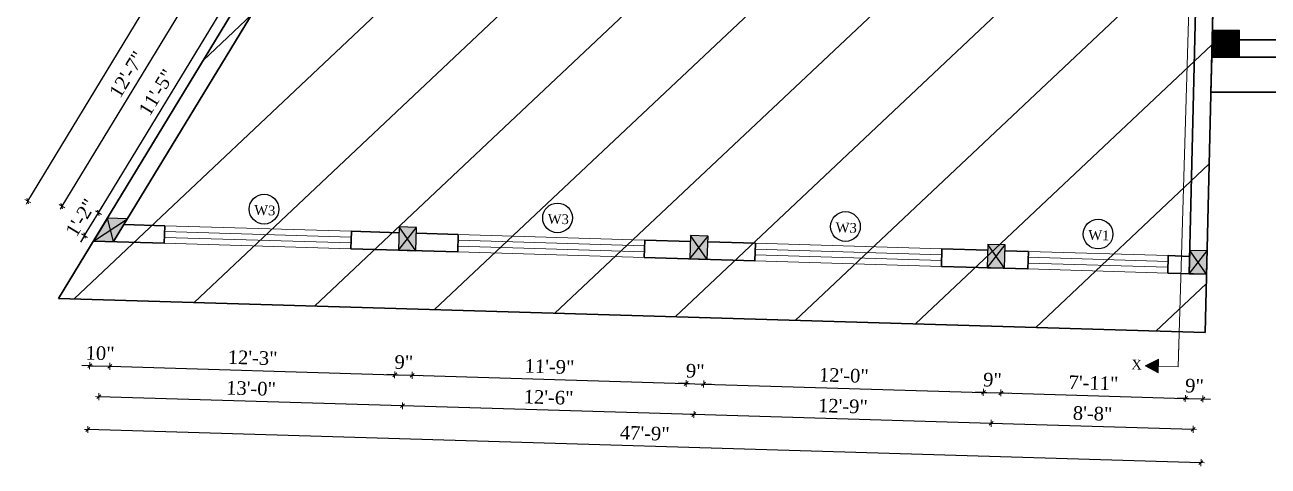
# Model space of a CAD drawing. Header units: inches. Extents: x 118463 to 132921, y -24238 to -19742.
# Drawn here: x 131821 to 132461, y -22798 to -22571 of the extents above; entities that cross this region are included whole.
import ezdxf

# ---------------------------------------------------------------- set-up
doc = ezdxf.new("R2010")
doc.units = ezdxf.units.IN
doc.header["$LTSCALE"] = 5
doc.header["$MEASUREMENT"] = 0
for name, color, linetype, lineweight in [('A-WALL', 7, 'Continuous', 9), ('Dimension', 7, 'Continuous', 18), ('Dw', 2, 'Continuous', 18)]:
    doc.layers.add(name, color=color, linetype=linetype, lineweight=lineweight)
doc.layers.add('dim line', color=7, linetype='Continuous', lineweight=15, true_color=0xfab2b2)
doc.layers.add('TEXT', color=6, linetype='Continuous')
doc.layers.add('WALL', color=7, linetype='Continuous')
doc.styles.add('ordinary', font='times.ttf')
doc.dimstyles.new('Copy of 96', dxfattribs={"dimtxt": 7, "dimasz": 4, "dimexe": 0.5, "dimexo": 0.5, "dimgap": 3, "dimtad": 1, "dimdec": 1, "dimzin": 11, "dimdsep": 46, "dimlunit": 4, "dimtxsty": 'ordinary', "dimblk": 'OBLIQUE', "dimcen": 0.09, "dimse1": 1, "dimse2": 1, "dimclrt": 6, "dimazin": 0, "dimtfac": 1, "dimtdec": 1, "dimtix": 1, "dimtmove": 2, "dimatfit": 3, "dimldrblk": 'leader', "dimfxl": 0.5, "dimfxlon": 1, "dimtolj": 1, "dimtzin": 0, "dimarcsym": 0})

# ---------------------------------------------------------------- blocks, each defined once
blk = doc.blocks.new('C1a')
at = {"color": 1, "ltscale": 5}
for p, q in [((18657.75, 4625.76), (18648.75, 4625.76)), ((18648.75, 4625.76), (18648.82, 4613.76)), ((18657.82, 4613.76), (18657.75, 4625.76)), ((18648.82, 4613.76), (18657.82, 4613.76))]:
    blk.add_line(p, q, dxfattribs=at)
blk = doc.blocks.new('c2a')
at = {"color": 1, "ltscale": 5}
for p, q in [((18091.63, 4625.76), (18084.82, 4613.76)), ((18101.98, 4625.76), (18091.63, 4625.76)), ((18095.17, 4613.76), (18101.98, 4625.76)), ((18084.82, 4613.76), (18095.17, 4613.76))]:
    blk.add_line(p, q, dxfattribs=at)
blk = doc.blocks.new('x-x')
at = {"ltscale": 5}
for points in [[(11364.03, -701.52), (11364.03, -694.51), (11357.15, -698.09)], [(11364.03, -1135.52), (11364.03, -1128.51), (11357.15, -1132.09)]]:
    blk.add_hatch(color=256, dxfattribs=at).paths.add_polyline_path(points)
for p, q in [((11364.03, -694.51), (11357.15, -698.09)), ((11364.03, -701.52), (11364.03, -694.51)), ((11357.15, -698.09), (11364.03, -701.52)), ((11374.13, -698.09), (11364.03, -698.09)), ((11374.13, -698.09), (11374.13, -1132.09)), ((11364.03, -1128.51), (11357.15, -1132.09)), ((11357.15, -1132.09), (11364.03, -1135.52)), ((11364.03, -1135.52), (11364.03, -1128.51)), ((11374.13, -1132.09), (11364.03, -1132.09))]:
    blk.add_line(p, q, dxfattribs=at)
at = {"layer": 'A-WALL', "color": 1, "ltscale": 5}
blk.add_line((11374.13, -1120.09), (11374.13, -1132.09), dxfattribs=at)
at = {"layer": 'TEXT', "style": 'ordinary'}
for p in [(11350.08, -700.97), (11350.08, -1134.1)]:
    blk.add_text('X', height=5, dxfattribs=at).set_placement(p)
blk = doc.blocks.new('oblique')
at = {"color": 0, "lineweight": -2}
blk.add_line((0.25, 0.25), (-0.25, -0.25), dxfattribs=at)
at = {"layer": 'dim line', "lineweight": 9}
for p, q in [((-0.4375, 0), (0.4375, 0)), ((0, 0.4375), (0, -0.4375))]:
    blk.add_line(p, q, dxfattribs=at)
blk = doc.blocks.new('*D3383')
at = {"layer": 'A-WALL', "color": 0, "lineweight": -2, "ltscale": 50, "transparency": 16777216}
blk.add_line((132422.38, -22779.23), (132318.42, -22776.13), dxfattribs=at)
at = {"layer": 'Defpoints', "color": 0, "ltscale": 50, "transparency": 16777216}
for p in [(132320.81, -22696.24), (132424.76, -22699.34), (132318.42, -22776.13)]:
    blk.add_point(p, dxfattribs=at)
at = {"layer": 'A-WALL', "color": 0, "lineweight": -2, "ltscale": 50, "transparency": 16777216, "xscale": 4, "yscale": 4, "zscale": 4}
for p, rotation in [((132318.42, -22776.13), 178.2899854281383), ((132422.38, -22779.23), 358.2899854281382)]:
    blk.add_blockref('oblique', p, dxfattribs=dict(at, rotation=rotation))
at = {"layer": 'A-WALL', "color": 6, "ltscale": 50, "transparency": 16777216, "insert": (132370.6, -22771.12), "char_height": 7, "attachment_point": 5, "rotation": 358.28999, "style": 'ordinary'}
blk.add_mtext('\\A1;8\'-8"', dxfattribs=at)
blk = doc.blocks.new('_OBLIQUE')
at = {"color": 0, "linetype": 'ByBlock'}
blk.add_line((-0.5, -0.5), (0.5, 0.5), dxfattribs=at)
blk = doc.blocks.new('leader')
at = {"layer": 'Dimension'}
for p, q in [((0, -4.33), (0, 4.33)), ((-4.42, 0), (4.42, 0))]:
    blk.add_line(p, q, dxfattribs=at)
blk = doc.blocks.new('*D3384')
at = {"layer": 'A-WALL', "color": 0, "lineweight": -2, "ltscale": 50, "transparency": 16777216}
blk.add_line((132318.42, -22776.13), (132165.49, -22771.56), dxfattribs=at)
at = {"layer": 'Defpoints', "color": 0, "ltscale": 50, "transparency": 16777216}
for p in [(132167.88, -22691.67), (132320.81, -22696.24), (132165.49, -22771.56)]:
    blk.add_point(p, dxfattribs=at)
at = {"layer": 'A-WALL', "color": 0, "lineweight": -2, "ltscale": 50, "transparency": 16777216, "xscale": 4, "yscale": 4, "zscale": 4}
for p, rotation in [((132165.49, -22771.56), 178.2899854281422), ((132318.42, -22776.13), 358.2899854281422)]:
    blk.add_blockref('oblique', p, dxfattribs=dict(at, rotation=rotation))
at = {"layer": 'A-WALL', "color": 6, "ltscale": 50, "transparency": 16777216, "insert": (132242.15, -22767.28), "char_height": 7, "attachment_point": 5, "rotation": 358.28999, "style": 'ordinary'}
blk.add_mtext('\\A1;12\'-9"', dxfattribs=at)
blk = doc.blocks.new('*D3385')
at = {"layer": 'A-WALL', "color": 0, "lineweight": -2, "ltscale": 50, "transparency": 16777216}
blk.add_line((132165.49, -22771.56), (132015.56, -22767.09), dxfattribs=at)
at = {"layer": 'Defpoints', "color": 0, "ltscale": 50, "transparency": 16777216}
for p in [(132017.94, -22687.2), (132167.88, -22691.67), (132015.56, -22767.09)]:
    blk.add_point(p, dxfattribs=at)
at = {"layer": 'A-WALL', "color": 0, "lineweight": -2, "ltscale": 50, "transparency": 16777216, "xscale": 4, "yscale": 4, "zscale": 4}
for p, rotation in [((132015.56, -22767.09), 178.2899854281422), ((132165.49, -22771.56), 358.2899854281422)]:
    blk.add_blockref('oblique', p, dxfattribs=dict(at, rotation=rotation))
at = {"layer": 'A-WALL', "color": 6, "ltscale": 50, "transparency": 16777216, "insert": (132090.72, -22762.77), "char_height": 7, "attachment_point": 5, "rotation": 358.28999, "style": 'ordinary'}
blk.add_mtext('\\A1;12\'-6"', dxfattribs=at)
blk = doc.blocks.new('*D3386')
at = {"layer": 'A-WALL', "color": 0, "lineweight": -2, "ltscale": 50, "transparency": 16777216}
blk.add_line((132015.56, -22767.09), (131859.3, -22762.42), dxfattribs=at)
at = {"layer": 'Defpoints', "color": 0, "ltscale": 50, "transparency": 16777216}
for p in [(131861.69, -22682.53), (132017.94, -22687.2), (131859.3, -22762.42)]:
    blk.add_point(p, dxfattribs=at)
at = {"layer": 'A-WALL', "color": 0, "lineweight": -2, "ltscale": 50, "transparency": 16777216, "xscale": 4, "yscale": 4, "zscale": 4}
for p, rotation in [((131859.3, -22762.42), 178.2899854281422), ((132015.56, -22767.09), 358.2899854281422)]:
    blk.add_blockref('oblique', p, dxfattribs=dict(at, rotation=rotation))
at = {"layer": 'A-WALL', "color": 6, "ltscale": 50, "transparency": 16777216, "insert": (131937.63, -22758.2), "char_height": 7, "attachment_point": 5, "rotation": 358.28999, "style": 'ordinary'}
blk.add_mtext('\\A1;13\'-0"', dxfattribs=at)
blk = doc.blocks.new('*D3387')
at = {"layer": 'A-WALL', "color": 0, "lineweight": -2, "ltscale": 50, "transparency": 16777216}
blk.add_line((132426.37, -22796.39), (131853.62, -22779.29), dxfattribs=at)
at = {"layer": 'Defpoints', "color": 0, "ltscale": 50, "transparency": 16777216}
for p in [(131856.52, -22682.38), (132429.26, -22699.48), (131853.62, -22779.29)]:
    blk.add_point(p, dxfattribs=at)
at = {"layer": 'A-WALL', "color": 0, "lineweight": -2, "ltscale": 50, "transparency": 16777216, "xscale": 4, "yscale": 4, "zscale": 4}
for p, rotation in [((131853.62, -22779.29), 178.2899854281422), ((132426.37, -22796.39), 358.2899854281422)]:
    blk.add_blockref('oblique', p, dxfattribs=dict(at, rotation=rotation))
at = {"layer": 'A-WALL', "color": 6, "ltscale": 50, "transparency": 16777216, "insert": (132140.19, -22781.27), "char_height": 7, "attachment_point": 5, "rotation": 358.28999, "style": 'ordinary'}
blk.add_mtext('\\A1;47\'-9"', dxfattribs=at)
blk = doc.blocks.new('*D3388')
at = {"layer": 'A-WALL', "color": 0, "lineweight": -2, "ltscale": 50, "transparency": 16777216}
for p, q in [((131851.95, -22679.6), (131859.12, -22667.81)), ((131859.12, -22667.81), (131861.2, -22664.39)), ((131851.95, -22679.6), (131849.87, -22683.02))]:
    blk.add_line(p, q, dxfattribs=at)
at = {"layer": 'Defpoints', "color": 0, "ltscale": 50, "transparency": 16777216}
for p in [(131859.12, -22667.81), (131863.68, -22670.59), (131856.52, -22682.38)]:
    blk.add_point(p, dxfattribs=at)
at = {"layer": 'A-WALL', "color": 0, "lineweight": -2, "ltscale": 50, "transparency": 16777216, "xscale": 4, "yscale": 4, "zscale": 4}
for p, rotation in [((131859.12, -22667.81), 238.7014709224726), ((131851.95, -22679.6), 58.70147092247261)]:
    blk.add_blockref('oblique', p, dxfattribs=dict(at, rotation=rotation))
at = {"layer": 'A-WALL', "color": 6, "ltscale": 50, "transparency": 16777216, "insert": (131849.98, -22670.33), "char_height": 7, "attachment_point": 5, "rotation": 58.70147, "style": 'ordinary'}
blk.add_mtext('\\A1;1\'-2"', dxfattribs=at)
blk = doc.blocks.new('*D3389')
at = {"layer": 'A-WALL', "color": 0, "lineweight": -2, "ltscale": 50, "transparency": 16777216}
blk.add_line((131859.12, -22667.81), (131930.21, -22550.88), dxfattribs=at)
at = {"layer": 'Defpoints', "color": 0, "ltscale": 50, "transparency": 16777216}
for p in [(131930.21, -22550.88), (131934.78, -22553.66), (131863.68, -22670.59)]:
    blk.add_point(p, dxfattribs=at)
at = {"layer": 'A-WALL', "color": 0, "lineweight": -2, "ltscale": 50, "transparency": 16777216, "xscale": 4, "yscale": 4, "zscale": 4}
for p, rotation in [((131930.21, -22550.88), 58.70147092273557), ((131859.12, -22667.81), 238.7014709227356)]:
    blk.add_blockref('oblique', p, dxfattribs=dict(at, rotation=rotation))
at = {"layer": 'A-WALL', "color": 6, "ltscale": 50, "transparency": 16777216, "insert": (131889.06, -22605.94), "char_height": 7, "attachment_point": 5, "rotation": 58.70147, "style": 'ordinary'}
blk.add_mtext('\\A1;11\'-5"', dxfattribs=at)
blk = doc.blocks.new('*D3394')
at = {"layer": 'A-WALL', "color": 0, "lineweight": -2, "ltscale": 50, "transparency": 16777216}
blk.add_line((131918.58, -22535.73), (131840.32, -22664.46), dxfattribs=at)
at = {"layer": 'Defpoints', "color": 0, "ltscale": 50, "transparency": 16777216}
for p in [(131938.36, -22547.76), (131840.32, -22664.46), (131860.1, -22676.48)]:
    blk.add_point(p, dxfattribs=at)
at = {"layer": 'A-WALL', "color": 0, "lineweight": -2, "ltscale": 50, "transparency": 16777216, "xscale": 4, "yscale": 4, "zscale": 4}
for p, rotation in [((131918.58, -22535.73), 58.7014709227356), ((131840.32, -22664.46), 238.7014709227356)]:
    blk.add_blockref('oblique', p, dxfattribs=dict(at, rotation=rotation))
at = {"layer": 'A-WALL', "color": 6, "ltscale": 50, "transparency": 16777216, "insert": (131873.83, -22596.68), "char_height": 7, "attachment_point": 5, "rotation": 58.70147, "style": 'ordinary'}
blk.add_mtext('\\A1;12\'-7"', dxfattribs=at)
blk = doc.blocks.new('*D3395')
at = {"layer": 'A-WALL', "color": 0, "lineweight": -2, "ltscale": 50, "transparency": 16777216}
blk.add_line((131822.74, -22661.84), (132024.66, -22329.72), dxfattribs=at)
at = {"layer": 'Defpoints', "color": 0, "ltscale": 50, "transparency": 16777216}
for p in [(132024.66, -22329.72), (132058.44, -22350.26), (131856.52, -22682.38)]:
    blk.add_point(p, dxfattribs=at)
at = {"layer": 'A-WALL', "color": 0, "lineweight": -2, "ltscale": 50, "transparency": 16777216, "xscale": 4, "yscale": 4, "zscale": 4}
for p, rotation in [((132024.66, -22329.72), 58.70147092240716), ((131822.74, -22661.84), 238.7014709224071)]:
    blk.add_blockref('oblique', p, dxfattribs=dict(at, rotation=rotation))
at = {"layer": 'A-WALL', "color": 6, "ltscale": 50, "transparency": 16777216, "insert": (131918.1, -22492.37), "char_height": 7, "attachment_point": 5, "rotation": 58.70147, "style": 'ordinary'}
blk.add_mtext('\\A1;32\'-5"', dxfattribs=at)
blk = doc.blocks.new('*D3407')
at = {"layer": 'A-WALL', "color": 0, "lineweight": -2, "ltscale": 50, "transparency": 16777216}
for p, q in [((131854.6, -22746.48), (131850.6, -22746.36)), ((131854.6, -22746.48), (131864.95, -22746.78)), ((131864.95, -22746.78), (131868.95, -22746.9))]:
    blk.add_line(p, q, dxfattribs=at)
at = {"layer": 'Defpoints', "color": 0, "ltscale": 50, "transparency": 16777216}
for p in [(131856.52, -22682.38), (131866.86, -22682.69), (131864.95, -22746.78)]:
    blk.add_point(p, dxfattribs=at)
at = {"layer": 'A-WALL', "color": 0, "lineweight": -2, "ltscale": 50, "transparency": 16777216, "xscale": 4, "yscale": 4, "zscale": 4}
for p, rotation in [((131854.6, -22746.48), 358.2899854281422), ((131864.95, -22746.78), 178.2899854281422)]:
    blk.add_blockref('oblique', p, dxfattribs=dict(at, rotation=rotation))
at = {"layer": 'A-WALL', "color": 6, "ltscale": 50, "transparency": 16777216, "insert": (131859.97, -22740.07), "char_height": 7, "attachment_point": 5, "rotation": 358.28999, "style": 'ordinary'}
blk.add_mtext('\\A1;10"', dxfattribs=at)
blk = doc.blocks.new('*D3408')
at = {"layer": 'A-WALL', "color": 0, "lineweight": -2, "ltscale": 50, "transparency": 16777216}
blk.add_line((131864.95, -22746.78), (132011.53, -22751.16), dxfattribs=at)
at = {"layer": 'Defpoints', "color": 0, "ltscale": 50, "transparency": 16777216}
for p in [(131866.86, -22682.69), (132013.45, -22687.06), (132011.53, -22751.16)]:
    blk.add_point(p, dxfattribs=at)
at = {"layer": 'A-WALL', "color": 0, "lineweight": -2, "ltscale": 50, "transparency": 16777216, "xscale": 4, "yscale": 4, "zscale": 4}
for p, rotation in [((131864.95, -22746.78), 178.2899854281422), ((132011.53, -22751.16), 358.2899854281422)]:
    blk.add_blockref('oblique', p, dxfattribs=dict(at, rotation=rotation))
at = {"layer": 'A-WALL', "color": 6, "ltscale": 50, "transparency": 16777216, "insert": (131938.44, -22742.42), "char_height": 7, "attachment_point": 5, "rotation": 358.28999, "style": 'ordinary'}
blk.add_mtext('\\A1;12\'-3"', dxfattribs=at)
blk = doc.blocks.new('*D3409')
at = {"layer": 'A-WALL', "color": 0, "lineweight": -2, "ltscale": 50, "transparency": 16777216}
for p, q in [((132011.53, -22751.16), (132007.53, -22751.04)), ((132011.53, -22751.16), (132020.53, -22751.43)), ((132020.53, -22751.43), (132024.53, -22751.55))]:
    blk.add_line(p, q, dxfattribs=at)
at = {"layer": 'Defpoints', "color": 0, "ltscale": 50, "transparency": 16777216}
for p in [(132013.45, -22687.06), (132022.44, -22687.33), (132020.53, -22751.43)]:
    blk.add_point(p, dxfattribs=at)
at = {"layer": 'A-WALL', "color": 0, "lineweight": -2, "ltscale": 50, "transparency": 16777216, "xscale": 4, "yscale": 4, "zscale": 4}
for p, rotation in [((132011.53, -22751.16), 358.2899854281422), ((132020.53, -22751.43), 178.2899854281422)]:
    blk.add_blockref('oblique', p, dxfattribs=dict(at, rotation=rotation))
at = {"layer": 'A-WALL', "color": 6, "ltscale": 50, "transparency": 16777216, "insert": (132016.23, -22744.73), "char_height": 7, "attachment_point": 5, "rotation": 358.28999, "style": 'ordinary'}
blk.add_mtext('\\A1;9"', dxfattribs=at)
blk = doc.blocks.new('*D3410')
at = {"layer": 'A-WALL', "color": 0, "lineweight": -2, "ltscale": 50, "transparency": 16777216}
blk.add_line((132020.53, -22751.43), (132161.47, -22755.64), dxfattribs=at)
at = {"layer": 'Defpoints', "color": 0, "ltscale": 50, "transparency": 16777216}
for p in [(132022.44, -22687.33), (132163.38, -22691.54), (132161.47, -22755.64)]:
    blk.add_point(p, dxfattribs=at)
at = {"layer": 'A-WALL', "color": 0, "lineweight": -2, "ltscale": 50, "transparency": 16777216, "xscale": 4, "yscale": 4, "zscale": 4}
for p, rotation in [((132020.53, -22751.43), 178.2899854281422), ((132161.47, -22755.64), 358.2899854281422)]:
    blk.add_blockref('oblique', p, dxfattribs=dict(at, rotation=rotation))
at = {"layer": 'A-WALL', "color": 6, "ltscale": 50, "transparency": 16777216, "insert": (132091.19, -22746.97), "char_height": 7, "attachment_point": 5, "rotation": 358.28999, "style": 'ordinary'}
blk.add_mtext('\\A1;11\'-9"', dxfattribs=at)
blk = doc.blocks.new('*D3411')
at = {"layer": 'A-WALL', "color": 0, "lineweight": -2, "ltscale": 50, "transparency": 16777216}
for p, q in [((132161.47, -22755.64), (132157.47, -22755.52)), ((132161.47, -22755.64), (132170.46, -22755.91)), ((132170.46, -22755.91), (132174.46, -22756.02))]:
    blk.add_line(p, q, dxfattribs=at)
at = {"layer": 'Defpoints', "color": 0, "ltscale": 50, "transparency": 16777216}
for p in [(132163.38, -22691.54), (132172.37, -22691.81), (132170.46, -22755.91)]:
    blk.add_point(p, dxfattribs=at)
at = {"layer": 'A-WALL', "color": 0, "lineweight": -2, "ltscale": 50, "transparency": 16777216, "xscale": 4, "yscale": 4, "zscale": 4}
for p, rotation in [((132161.47, -22755.64), 358.2899854281422), ((132170.46, -22755.91), 178.2899854281422)]:
    blk.add_blockref('oblique', p, dxfattribs=dict(at, rotation=rotation))
at = {"layer": 'A-WALL', "color": 6, "ltscale": 50, "transparency": 16777216, "insert": (132166.16, -22749.2), "char_height": 7, "attachment_point": 5, "rotation": 358.28999, "style": 'ordinary'}
blk.add_mtext('\\A1;9"', dxfattribs=at)
blk = doc.blocks.new('*D3412')
at = {"layer": 'A-WALL', "color": 0, "lineweight": -2, "ltscale": 50, "transparency": 16777216}
blk.add_line((132170.46, -22755.91), (132314.4, -22760.2), dxfattribs=at)
at = {"layer": 'Defpoints', "color": 0, "ltscale": 50, "transparency": 16777216}
for p in [(132172.37, -22691.81), (132316.31, -22696.1), (132314.4, -22760.2)]:
    blk.add_point(p, dxfattribs=at)
at = {"layer": 'A-WALL', "color": 0, "lineweight": -2, "ltscale": 50, "transparency": 16777216, "xscale": 4, "yscale": 4, "zscale": 4}
for p, rotation in [((132170.46, -22755.91), 178.2899854281422), ((132314.4, -22760.2), 358.2899854281422)]:
    blk.add_blockref('oblique', p, dxfattribs=dict(at, rotation=rotation))
at = {"layer": 'A-WALL', "color": 6, "ltscale": 50, "transparency": 16777216, "insert": (132242.62, -22751.5), "char_height": 7, "attachment_point": 5, "rotation": 358.28999, "style": 'ordinary'}
blk.add_mtext('\\A1;12\'-0"', dxfattribs=at)
blk = doc.blocks.new('*D3413')
at = {"layer": 'A-WALL', "color": 0, "lineweight": -2, "ltscale": 50, "transparency": 16777216}
for p, q in [((132314.4, -22760.2), (132310.4, -22760.08)), ((132314.4, -22760.2), (132323.39, -22760.47)), ((132323.39, -22760.47), (132327.39, -22760.59))]:
    blk.add_line(p, q, dxfattribs=at)
at = {"layer": 'Defpoints', "color": 0, "ltscale": 50, "transparency": 16777216}
for p in [(132316.31, -22696.1), (132325.31, -22696.37), (132323.39, -22760.47)]:
    blk.add_point(p, dxfattribs=at)
at = {"layer": 'A-WALL', "color": 0, "lineweight": -2, "ltscale": 50, "transparency": 16777216, "xscale": 4, "yscale": 4, "zscale": 4}
for p, rotation in [((132314.4, -22760.2), 358.2899854281422), ((132323.39, -22760.47), 178.2899854281422)]:
    blk.add_blockref('oblique', p, dxfattribs=dict(at, rotation=rotation))
at = {"layer": 'A-WALL', "color": 6, "ltscale": 50, "transparency": 16777216, "insert": (132319.09, -22753.77), "char_height": 7, "attachment_point": 5, "rotation": 358.28999, "style": 'ordinary'}
blk.add_mtext('\\A1;9"', dxfattribs=at)
blk = doc.blocks.new('*D3414')
at = {"layer": 'A-WALL', "color": 0, "lineweight": -2, "ltscale": 50, "transparency": 16777216}
blk.add_line((132323.39, -22760.47), (132418.35, -22763.31), dxfattribs=at)
at = {"layer": 'Defpoints', "color": 0, "ltscale": 50, "transparency": 16777216}
for p in [(132325.31, -22696.37), (132420.26, -22699.21), (132418.35, -22763.31)]:
    blk.add_point(p, dxfattribs=at)
at = {"layer": 'A-WALL', "color": 0, "lineweight": -2, "ltscale": 50, "transparency": 16777216, "xscale": 4, "yscale": 4, "zscale": 4}
for p, rotation in [((132323.39, -22760.47), 178.2899854281422), ((132418.35, -22763.31), 358.2899854281422)]:
    blk.add_blockref('oblique', p, dxfattribs=dict(at, rotation=rotation))
at = {"layer": 'A-WALL', "color": 6, "ltscale": 50, "transparency": 16777216, "insert": (132371.07, -22755.32), "char_height": 7, "attachment_point": 5, "rotation": 358.28999, "style": 'ordinary'}
blk.add_mtext('\\A1;7\'-11"', dxfattribs=at)
blk = doc.blocks.new('*D3415')
at = {"layer": 'A-WALL', "color": 0, "lineweight": -2, "ltscale": 50, "transparency": 16777216}
for p, q in [((132418.35, -22763.31), (132414.35, -22763.19)), ((132418.35, -22763.31), (132427.35, -22763.57)), ((132427.35, -22763.57), (132431.34, -22763.69))]:
    blk.add_line(p, q, dxfattribs=at)
at = {"layer": 'Defpoints', "color": 0, "ltscale": 50, "transparency": 16777216}
for p in [(132420.26, -22699.21), (132429.26, -22699.48), (132427.35, -22763.57)]:
    blk.add_point(p, dxfattribs=at)
at = {"layer": 'A-WALL', "color": 0, "lineweight": -2, "ltscale": 50, "transparency": 16777216, "xscale": 4, "yscale": 4, "zscale": 4}
for p, rotation in [((132418.35, -22763.31), 358.2899854281422), ((132427.35, -22763.57), 178.2899854281422)]:
    blk.add_blockref('oblique', p, dxfattribs=dict(at, rotation=rotation))
at = {"layer": 'A-WALL', "color": 6, "ltscale": 50, "transparency": 16777216, "insert": (132423.04, -22756.87), "char_height": 7, "attachment_point": 5, "rotation": 358.28999, "style": 'ordinary'}
blk.add_mtext('\\A1;9"', dxfattribs=at)

msp = doc.modelspace()

# ---------------------------------------------------------------- hatches: boundary and pattern name
at = {"layer": 'A-WALL', "ltscale": 5}
h = msp.add_hatch(dxfattribs=at)
h.set_pattern_fill('ANSI31', color=256)
h.set_pattern_definition([(45, (107900.53767, -24077.60576), (-0.08838834765, 0.08838834765), [])])
h.paths.add_polyline_path([(132432.24, -22573.88), (132432.24, -22587.88), (132446.24, -22587.88), (132446.24, -22573.88)])
at = {"layer": 'WALL', "linetype": 'ByBlock', "ltscale": 5, "true_color": 0xf8991e}
h = msp.add_hatch(dxfattribs=at)
h.set_pattern_fill('ANSI31', color=30, scale=350, angle=-1.71001)
h.set_pattern_definition([(43.29, (124643.4, -19880.83), (-29.99899, 31.8453), [])])
h.paths.add_polyline_path([(131838.59, -22711.86), (132069.19, -22332.57), (132437.7, -22343.57), (132428.37, -22729.46)])
h = msp.add_hatch(color=30, dxfattribs=at)
h.dxf.hatch_style = 1
h.paths.add_polyline_path([(131865.27, -22676.64), (131866.86, -22682.69), (131874.03, -22670.9)])
h.paths.add_polyline_path([(131865.27, -22676.64), (131874.03, -22670.9), (131863.68, -22670.59)])
h.paths.add_polyline_path([(131863.68, -22670.59), (131856.52, -22682.38), (131865.27, -22676.64)])
h.paths.add_polyline_path([(131865.27, -22676.64), (131856.52, -22682.38), (131866.86, -22682.69)])
h = msp.add_hatch(color=30, dxfattribs=at)
h.dxf.hatch_style = 1
h.paths.add_polyline_path([(132018.12, -22681.2), (132013.45, -22687.06), (132022.44, -22687.33)])
h.paths.add_polyline_path([(132022.44, -22687.33), (132022.8, -22675.34), (132018.12, -22681.2)])
h.paths.add_polyline_path([(132018.12, -22681.2), (132022.8, -22675.34), (132013.8, -22675.07)])
h.paths.add_polyline_path([(132013.8, -22675.07), (132013.45, -22687.06), (132018.12, -22681.2)])
h = msp.add_hatch(color=30, dxfattribs=at)
h.dxf.hatch_style = 1
h.paths.add_polyline_path([(132168.06, -22685.68), (132163.38, -22691.54), (132172.37, -22691.81)])
h.paths.add_polyline_path([(132172.37, -22691.81), (132172.73, -22679.81), (132168.06, -22685.68)])
h.paths.add_polyline_path([(132168.06, -22685.68), (132172.73, -22679.81), (132163.74, -22679.54)])
h.paths.add_polyline_path([(132163.74, -22679.54), (132163.38, -22691.54), (132168.06, -22685.68)])
h = msp.add_hatch(color=30, dxfattribs=at)
h.dxf.hatch_style = 1
h.paths.add_polyline_path([(132320.99, -22690.24), (132316.31, -22696.1), (132325.31, -22696.37)])
h.paths.add_polyline_path([(132325.31, -22696.37), (132325.66, -22684.38), (132320.99, -22690.24)])
h.paths.add_polyline_path([(132320.99, -22690.24), (132325.66, -22684.38), (132316.67, -22684.11)])
h.paths.add_polyline_path([(132316.67, -22684.11), (132316.31, -22696.1), (132320.99, -22690.24)])
h = msp.add_hatch(color=30, dxfattribs=at)
h.dxf.hatch_style = 1
h.paths.add_polyline_path([(132429.26, -22699.48), (132424.9, -22693.34), (132420.26, -22699.21)])
h.paths.add_polyline_path([(132429.26, -22699.48), (132429.54, -22687.48), (132424.9, -22693.34)])
h.paths.add_polyline_path([(132429.54, -22687.48), (132420.55, -22687.21), (132424.9, -22693.34)])
h.paths.add_polyline_path([(132424.9, -22693.34), (132420.55, -22687.21), (132420.26, -22699.21)])

# ---------------------------------------------------------------- linework, layer by layer
at = {"color": 1, "ltscale": 5}
for p, q in [((131856.52, -22682.38), (131874.03, -22670.9)), ((131866.86, -22682.69), (131863.68, -22670.59)), ((132013.45, -22687.06), (132022.8, -22675.34)), ((132022.44, -22687.33), (132013.8, -22675.07)), ((132163.38, -22691.54), (132172.73, -22679.81)), ((132172.37, -22691.81), (132163.74, -22679.54)), ((132316.31, -22696.1), (132325.66, -22684.38)), ((132325.31, -22696.37), (132316.67, -22684.11)), ((132420.26, -22699.21), (132429.54, -22687.48)), ((132429.26, -22699.48), (132420.55, -22687.21))]:
    msp.add_line(p, q, dxfattribs=at)
at = {"layer": 'A-WALL', "lineweight": 30}
for p, q in [((131838.59, -22711.86), (132069.19, -22332.57)), ((132428.55, -22729.47), (132437.7, -22343.57)), ((131866.86, -22682.69), (132068.78, -22350.56)), ((132420.26, -22699.21), (132423.65, -22556.25)), ((132431.91, -22587.88), (132432.65, -22556.51)), ((132556.45, -22578.88), (132446.24, -22578.88)), ((132431.91, -22587.88), (132431.48, -22605.88)), ((132798.7, -22587.88), (132431.91, -22587.88)), ((132787.39, -22605.88), (132431.48, -22605.88)), ((131872.24, -22673.84), (131893.27, -22674.47)), ((131893, -22683.47), (131893.27, -22674.47)), ((131856.52, -22682.38), (131893, -22683.47)), ((131988.96, -22686.33), (131989.23, -22677.34)), ((131989.23, -22677.34), (132013.71, -22678.07)), ((132022.71, -22678.34), (132044.2, -22678.98)), ((132043.93, -22687.97), (132044.2, -22678.98)), ((132139.89, -22690.84), (132140.16, -22681.84)), ((132140.16, -22681.84), (132163.65, -22682.54)), ((132172.64, -22682.81), (132197.13, -22683.54)), ((131988.96, -22686.33), (132043.93, -22687.97)), ((132196.86, -22692.54), (132197.13, -22683.54)), ((132292.82, -22695.4), (132293.09, -22686.41)), ((132293.09, -22686.41), (132316.58, -22687.11)), ((132325.58, -22687.38), (132337.57, -22687.74)), ((132337.3, -22696.73), (132337.57, -22687.74)), ((132139.89, -22690.84), (132196.86, -22692.54)), ((132292.82, -22695.4), (132337.3, -22696.73)), ((132409.27, -22698.88), (132409.54, -22689.88)), ((132409.54, -22689.88), (132420.48, -22690.27)), ((132409.27, -22698.88), (132429.26, -22699.48)), ((131838.59, -22711.86), (132428.55, -22729.47))]:
    msp.add_line(p, q, dxfattribs=at)
at = {"layer": 'A-WALL', "ltscale": 5}
msp.add_lwpolyline([(132432.24, -22573.88), (132446.24, -22573.88), (132446.24, -22587.88), (132432.24, -22587.88)], close=True, dxfattribs=at)
at = {"layer": 'Dw', "color": 3}
for p, q in [((131893.27, -22674.47), (131989.23, -22677.34)), ((131989.05, -22683.33), (131893.09, -22680.47)), ((131989.14, -22680.33), (131893.18, -22677.47)), ((132140.07, -22684.84), (132044.11, -22681.98)), ((132044.2, -22678.98), (132140.16, -22681.84)), ((131893, -22683.47), (131988.96, -22686.33)), ((132043.93, -22687.97), (132139.89, -22690.84)), ((132139.98, -22687.84), (132044.02, -22684.97)), ((132293, -22689.41), (132197.04, -22686.54)), ((132197.13, -22683.54), (132293.09, -22686.41)), ((132337.57, -22687.74), (132409.54, -22689.88)), ((132196.86, -22692.54), (132292.82, -22695.4)), ((132292.91, -22692.4), (132196.95, -22689.54)), ((132337.37, -22693.73), (132409.34, -22695.88)), ((132337.46, -22690.73), (132409.43, -22692.88)), ((132337.46, -22690.73), (132409.43, -22692.88)), ((132337.28, -22696.73), (132409.25, -22698.88))]:
    msp.add_line(p, q, dxfattribs=at)
at = {"layer": 'TEXT'}
for centre in [(131944.29, -22665.97), (132095.3, -22670.47), (132243.46, -22674.9), (132373.41, -22678.78)]:
    msp.add_circle(centre, 7.64, dxfattribs=at)
at = {"layer": 'WALL', "color": 2, "linetype": 'ByBlock', "ltscale": 5}
for points in [[(131856.52, -22682.38), (131866.86, -22682.69), (131874.03, -22670.9), (131863.68, -22670.59)], [(132013.45, -22687.06), (132022.44, -22687.33), (132022.8, -22675.34), (132013.8, -22675.07)], [(132163.38, -22691.54), (132172.37, -22691.81), (132172.73, -22679.81), (132163.74, -22679.54)], [(132316.31, -22696.1), (132325.31, -22696.37), (132325.66, -22684.38), (132316.67, -22684.11)], [(132420.55, -22687.21), (132420.26, -22699.21), (132429.26, -22699.48), (132429.54, -22687.48)]]:
    msp.add_lwpolyline(points, close=True, dxfattribs=at)

# ---------------------------------------------------------------- block references
at = {"layer": 'A-WALL', "color": 1, "rotation": 358.2899854281387}
msp.add_blockref('x-x', (121079.27, -21276.06), dxfattribs=at)
at = {"layer": 'WALL', "color": 2, "linetype": 'ByBlock', "ltscale": 5, "rotation": 358.2899854281387}
for name in ['c2a', 'C1a']:
    msp.add_blockref(name, (113642.07, -26754.41), dxfattribs=at)

# ---------------------------------------------------------------- texts
at = {"layer": 'TEXT', "style": 'ordinary'}
for s, p in [('W3', (131939.17, -22668.88)), ('W3', (132090.18, -22673.39)), ('W3', (132238.34, -22677.81)), ('W1', (132368.28, -22681.69))]:
    msp.add_text(s, height=5, rotation=358.29037, dxfattribs=at).set_placement(p)

# ---------------------------------------------------------------- dimensions: what is measured, and where the dimension line sits
at = {"layer": 'A-WALL', "ltscale": 50}
for p1, p2, distance, picture, middle in [((131856.52, -22682.38), (132058.44, -22350.26), 39.53, '*D3395', (131918.1, -22492.37)), ((131856.52, -22682.38), (131863.68, -22670.59), 5.34, '*D3388', (131849.98, -22670.33)), ((132424.76, -22699.34), (132320.81, -22696.24), 79.93, '*D3383', (132370.6, -22771.12))]:
    dim = msp.add_aligned_dim(p1=p1, p2=p2, distance=distance, dimstyle='Copy of 96', override={"dimdec": 0, "dimblk": 'oblique', "dimtdec": 0, "dimarcsym": 1}, dxfattribs=at)
    dim.commit()
    dim.dimension.update_dxf_attribs({"geometry": picture, "text_midpoint": middle})
for base, p1, p2, angle, picture, middle in [((131840.32, -22664.46), (131938.36, -22547.76), (131860.1, -22676.48), 58.70147, '*D3394', (131873.83, -22596.68)), ((131930.21, -22550.88), (131863.68, -22670.59), (131934.78, -22553.66), 238.70147, '*D3389', (131889.06, -22605.94)), ((131864.95, -22746.78), (131856.52, -22682.38), (131866.86, -22682.69), 358.28999, '*D3407', (131859.97, -22740.07)), ((131853.62, -22779.29), (132429.26, -22699.48), (131856.52, -22682.38), 358.28999, '*D3387', (132140.19, -22781.27)), ((131859.3, -22762.42), (132017.94, -22687.2), (131861.69, -22682.53), 358.28999, '*D3386', (131937.63, -22758.2)), ((132011.53, -22751.16), (131866.86, -22682.69), (132013.45, -22687.06), 358.28999, '*D3408', (131938.44, -22742.42)), ((132020.53, -22751.43), (132013.45, -22687.06), (132022.44, -22687.33), 358.28999, '*D3409', (132016.23, -22744.73)), ((132015.56, -22767.09), (132167.88, -22691.67), (132017.94, -22687.2), 358.28999, '*D3385', (132090.72, -22762.77)), ((132161.47, -22755.64), (132022.44, -22687.33), (132163.38, -22691.54), 358.28999, '*D3410', (132091.19, -22746.97)), ((132170.46, -22755.91), (132163.38, -22691.54), (132172.37, -22691.81), 358.28999, '*D3411', (132166.16, -22749.2)), ((132165.49, -22771.56), (132320.81, -22696.24), (132167.88, -22691.67), 358.28999, '*D3384', (132242.15, -22767.28)), ((132314.4, -22760.2), (132172.37, -22691.81), (132316.31, -22696.1), 358.28999, '*D3412', (132242.62, -22751.5)), ((132323.39, -22760.47), (132316.31, -22696.1), (132325.31, -22696.37), 358.28999, '*D3413', (132319.09, -22753.77)), ((132418.35, -22763.31), (132325.31, -22696.37), (132420.26, -22699.21), 358.28999, '*D3414', (132371.07, -22755.32)), ((132427.35, -22763.57), (132420.26, -22699.21), (132429.26, -22699.48), 358.28999, '*D3415', (132423.04, -22756.87))]:
    dim = msp.add_linear_dim(base=base, p1=p1, p2=p2, angle=angle, dimstyle='Copy of 96', override={"dimdec": 0, "dimblk": 'oblique', "dimtdec": 0, "dimarcsym": 1}, dxfattribs=at)
    dim.commit()
    dim.dimension.update_dxf_attribs({"geometry": picture, "text_midpoint": middle})

doc.saveas('drawing.dxf')
